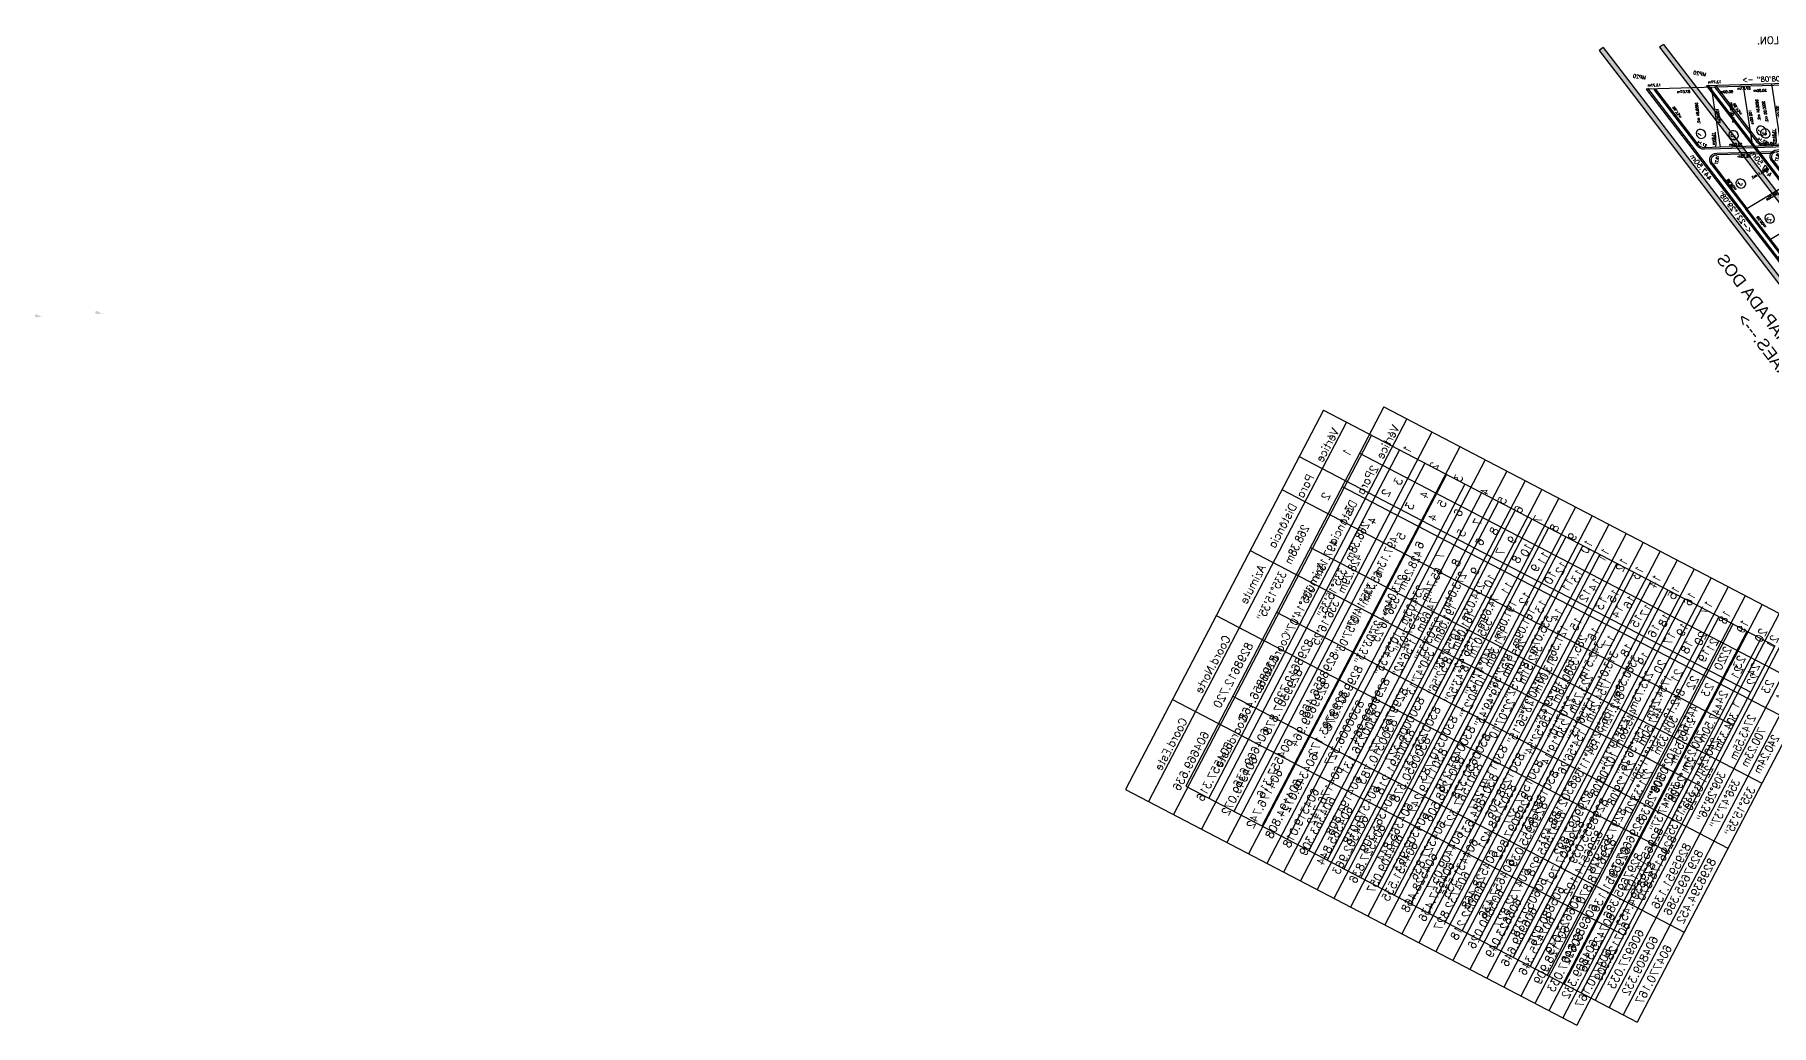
# Model space of a CAD drawing. Extents: x -23785941 to 8798891, y -8418521 to 21897894.
# Drawn here: x 1963811 to 2681547, y 3892347 to 4301576 of the extents above; entities that cross this region are included whole.
import ezdxf
from ezdxf.enums import TextEntityAlignment as Align

# ---------------------------------------------------------------- set-up
doc = ezdxf.new("R2010")
doc.units = 0
doc.header["$MEASUREMENT"] = 0
doc.header["$PDMODE"] = 34
doc.header["$PDSIZE"] = 1
doc.linetypes.add('DASHED', pattern=[0.75, 0.5, -0.25])
doc.layers.get('0').update_dxf_attribs({"linetype": 'CONTINUOUS'})
for name, color, linetype in [('CALCADA', 3, 'CONTINUOUS'), ('FOLHA', 13, 'CONTINUOUS'), ('REG120_280', 4, 'CONTINUOUS'), ('REG60_100', 2, 'CONTINUOUS'), ('TER_POLI', 5, 'CONTINUOUS')]:
    doc.layers.add(name, color=color, linetype=linetype)
doc.styles.add('1_5MM', font='romans.shx', dxfattribs={"height": 6})
doc.styles.add('1MM', font='romans.shx', dxfattribs={"height": 4})
doc.styles.add('2MM', font='romans.shx', dxfattribs={"height": 8})
doc.styles.add('3MM', font='romans.shx', dxfattribs={"height": 12})
doc.styles.add('5MM', font='romans.shx', dxfattribs={"height": 20})

# ---------------------------------------------------------------- blocks, each defined once
blk = doc.blocks.new('A$C3D774E76')
at = {"linetype": 'DASHED'}
h = blk.add_hatch(color=3, dxfattribs=at)
h.paths.add_polyline_path([(-19625.7, 153.6), (-19307.4, 540)])
h.paths.add_polyline_path([(-19625.7, 153.6), (-19621.8, 150.4)])
edge = h.paths.add_edge_path()
edge.add_arc((-19317.7, 535.4), 10, 320.5233, 373.6534)
edge.add_arc((-19305.5, 538.3), 2.5, 320.5233, 553.6534)
edge.add_line((-19303.6, 536.7), (-19621.8, 150.4))
edge.add_line((-19310, 529), (-19621.8, 150.4))
h = blk.add_hatch(color=3, dxfattribs=at)
h.paths.add_polyline_path([(-19625.7, 153.6), (-19307.4, 540)])
h.paths.add_polyline_path([(-19625.7, 153.6), (-19621.8, 150.4)])
edge = h.paths.add_edge_path()
edge.add_arc((-19317.7, 535.4), 10, 320.5233, 373.6534)
edge.add_arc((-19305.5, 538.3), 2.5, 320.5233, 553.6534)
edge.add_line((-19303.6, 536.7), (-19621.8, 150.4))
edge.add_line((-19310, 529), (-19621.8, 150.4))
blk.add_hatch(color=252).paths.add_polyline_path([(-20451.9, -2314.5), (-20444.8, -2310.7), (-20632.5, -1957.5), (-20952.6, -1354.9), (-20960.1, -1357.8), (-20639.6, -1961.3)])
for p, q in [((-20960.1, -1357.8), (-20952.6, -1354.9)), ((-20938.7, -1455.6), (-20887.6, -1551.8)), ((-20985.7, -1528.9), (-20901.5, -1582.8)), ((-20901.5, -1582.8), (-20888, -1561.8)), ((-21108.3, -1905.8), (-20901.5, -1582.8)), ((-21012.7, -1571), (-20928.5, -1624.9)), ((-20887.7, -1583.5), (-20934.1, -1656)), ((-20920.3, -1565.4), (-20901.4, -1575.6)), ((-20901.4, -1575.6), (-20897.1, -1575.6)), ((-20870.4, -1584.2), (-20829.8, -1660.7)), ((-20829.8, -1660.7), (-20909.3, -1702.9)), ((-20780.4, -1753.6), (-20829.8, -1660.7)), ((-20801.6, -1713.6), (-20881.1, -1755.9))]:
    blk.add_line(p, q)
at = {"color": 252}
for p, q in [((-20960.1, -1357.8), (-20639.6, -1961.3)), ((-20952.6, -1354.9), (-20632.5, -1957.5))]:
    blk.add_line(p, q, dxfattribs=at)
at = {"color": 5}
blk.add_line((-20931.3, -1444), (-20756.9, -1772), dxfattribs=at)
for centre in [(-20906.5, -1547.9), (-20930.5, -1592.1), (-20958.5, -1633.1), (-20862.6, -1635.4), (-20832.4, -1698)]:
    blk.add_circle(centre, 7.5)
for centre, start, end in [((-20896.5, -1556.4), 327.3598, 27.9812), ((-20879.2, -1588.9), 27.9812, 147.3598)]:
    blk.add_arc(centre, 10, start, end)
for p in [(-20938.7, -1455.6), (-20931.3, -1444), (-20891.9, -1543.7), (-20893, -1569.5), (-20886.5, -1581.7), (-20870.4, -1584.2)]:
    blk.add_point(p)
at = {"layer": 'CALCADA'}
for p, q in [((-20936.5, -1454.4), (-20885.4, -1550.6)), ((-20933.5, -1445.2), (-20772.8, -1747.3)), ((-21106.2, -1907.1), (-20899.4, -1584.2)), ((-20889.8, -1582.1), (-20936.2, -1654.7)), ((-20899.4, -1584.2), (-20885.9, -1563.2)), ((-20868.2, -1583), (-20827.6, -1659.5)), ((-20778.1, -1752.6), (-20827.6, -1659.5))]:
    blk.add_line(p, q, dxfattribs=at)
for centre, start, end in [((-20896.5, -1556.4), 327.3598, 27.9812), ((-20879.2, -1588.9), 27.9812, 147.3598)]:
    blk.add_arc(centre, 12.5, start, end, dxfattribs=at)
at = {"layer": 'FOLHA', "ltscale": 1.5}
for p, q in [((-20185.5, -1237.6), (-20185.5, -2001.3)), ((-20185.5, -1237.6), (-19450.3, -1237.6)), ((-20095.8, -1237.6), (-20095.8, -2001.3)), ((-20031.4, -1237.6), (-20031.4, -2001.3)), ((-19913.2, -1237.6), (-19913.2, -2001.3)), ((-19787.4, -1237.6), (-19787.4, -2001.3)), ((-19624.7, -1237.6), (-19624.7, -2001.3)), ((-19450.3, -1237.6), (-19450.3, -2001.3)), ((-20185.5, -1276.6), (-19450.3, -1276.6)), ((-20185.5, -1319.2), (-19450.3, -1319.2)), ((-20185.5, -1366.6), (-19450.3, -1366.6)), ((-20185.5, -1409.2), (-19450.3, -1409.2)), ((-20185.5, -1446), (-19450.3, -1446)), ((-20185.5, -1477), (-19450.3, -1477)), ((-20185.5, -1505.3), (-19450.3, -1505.3)), ((-20185.5, -1533.6), (-19450.3, -1533.6)), ((-20185.5, -1562), (-19450.3, -1562)), ((-20185.5, -1590.3), (-19450.3, -1590.3)), ((-20185.5, -1618.7), (-19450.3, -1618.7)), ((-20185.5, -1618.7), (-19450.3, -1618.7)), ((-20185.5, -1647.5), (-19450.3, -1647.5)), ((-20185.5, -1676.3), (-19450.3, -1676.3)), ((-20185.5, -1705.1), (-19450.3, -1705.1)), ((-20185.5, -1733.9), (-19450.3, -1733.9)), ((-20185.5, -1762.7), (-19450.3, -1762.7)), ((-20185.5, -1791.6), (-19450.3, -1791.6)), ((-20185.5, -1820.4), (-19450.3, -1820.4)), ((-20185.5, -1849.2), (-19450.3, -1849.2)), ((-20185.5, -1878), (-19450.3, -1878)), ((-20185.5, -1906.8), (-19450.3, -1906.8)), ((-20185.5, -1930.4), (-19450.3, -1930.4)), ((-20185.5, -1954), (-19450.3, -1954)), ((-20185.5, -1977.7), (-19450.3, -1977.7)), ((-20185.5, -2001.3), (-19450.3, -2001.3))]:
    blk.add_line(p, q, dxfattribs=at)
at = {"layer": 'TER_POLI'}
blk.add_line((-21171.7, -1819.3), (-20931.3, -1444), dxfattribs=at)
at = {"style": '1MM'}
blk.add_text('13.77m', height=4, rotation=57.3597, dxfattribs=at).set_placement((-20943.7, -1452.2), align=Align.MIDDLE)
at = {"color": 1, "style": '2MM'}
for s, rotation, p in [('447.50m', 118.0098, (-20856, -1570.9)), ('445.66m  102°08\'08" ->', 57.3598, (-21060.7, -1625.8)), ('<-221%%d29\'08"', 118.0098, (-20815.4, -1647.1))]:
    blk.add_text(s, height=8, rotation=rotation, dxfattribs=at).set_placement(p, align=Align.MIDDLE)
at = {"color": 1, "insert": (-20950.9, -1434.8), "char_height": 6, "width": 90.584, "attachment_point": 1, "rotation": 69.4954, "style": '1_5MM'}
blk.add_mtext('MP20', dxfattribs=at)
for s, insert, char_height, width, attachment_point, rotation, style in [('\\Fromant.shx;RENATO CASTRILLON.', (-21182.4, -1687.6), 12, 416.339, 1, 57.7353, '3MM'), ('1', (-20907.7, -1543.3), 6, 0.275, 1, 359.5729, '1_5MM'), ('2', (-20931.6, -1588.6), 6, 2.438, 1, 1.7264, '1_5MM'), ('3', (-20960.9, -1629.3), 6, 4.876, 1, 0.9785, '1_5MM'), ('3', (-20865, -1631.6), 6, 4.876, 1, 0.9785, '1_5MM'), ('\\fArial|b0|i0|c0|p34;ESTRADA PARA CHAPADA DOS  GUIMARÃES.--->', (-20629.9, -1822.9), 20, 570.252, 5, 117.9236, '5MM'), ('2', (-20833.5, -1694.5), 6, 2.438, 1, 1.7264, '1_5MM')]:
    blk.add_mtext(s, dxfattribs=dict(insert=insert, char_height=char_height, width=width, attachment_point=attachment_point, rotation=rotation, style=style))
at = {"layer": 'REG120_280', "ltscale": 1.5, "char_height": 12, "attachment_point": 1, "style": '1_5MM'}
for s, insert, width in [('Vértice', (-20166.3, -1261.1), 168.388), ('Para', (-20076.7, -1259.9), 104.775), ('Distância', (-20018.6, -1257.3), 293.743), ('Azimute', (-19899.9, -1258.4), 310.582), ('Coord.Norte', (-19764.8, -1260.7), 336.266), ('Coord.Este', (-19604.9, -1260.7), 299.415)]:
    blk.add_mtext(s, dxfattribs=dict(at, insert=insert, width=width))
at = {"layer": 'REG60_100', "ltscale": 1.5, "style": '1_5MM'}
for s, rotation, p in [('268.38m  335%%d15\'35"', 358.6309, (-19905.7, -1296.5)), ('497.13m  335°14\'07"', 359.2254, (-19906.3, -1344.6)), ('428.29m  336°16\'25"', 358.9349, (-19903.9, -1386.7)), ('65.74m  15°57\'03"', 359.1941, (-19904.2, -1425)), ('273.04m  27°03\'33"', 0.0691, (-19912, -1458.3)), ('234.03m  10°54\'33"', 359.2308, (-19910.7, -1491)), ('74.69m  1%%d56\'42"', 0.1586, (-19911.9, -1517.2)), ('191.08m  340°47\'13"', 358.7871, (-19903.9, -1547.2)), ('161.09m  8%%d52\'56"', 359.4279, (-19917.3, -1576.1)), ('535.07m  8%%d43\'52"', 359.3916, (-19918.8, -1603.8)), ('121.36m  10%%d40\'27"', 358.1246, (-19912.5, -1633.4)), ('285.76m  19%%d49\'43" ', 0.4517, (-19907, -1661.9)), ('342.51m   22%%d07\'10"', 359.706, (-19906, -1688.5)), ('313.01m  13%%d56\'15"', 359.3903, (-19911.8, -1716)), ('3360.38m  156°52\'54"', 359.4039, (-19912.4, -1747)), ('223.73m  230%%d19\'14" ', 359.2395, (-19900.1, -1776.5)), ('1754.24m  154°56\'26" ', 359.3864, (-19904.7, -1804.4)), ('842.12m  154°11\'38" ', 359.9949, (-19897.9, -1830)), ('     445.66m', 358.9047, (-19964.3, -1859.4)), ('102%%d08\'08"', 358.6528, (-19851.3, -1862.7)), ('447.50m', 1.5246, (-19964.8, -1891.2)), ('221%%d29\'08"', 358.981, (-19851, -1892.1)), ('304.33m', 359.7623, (-19962.6, -1917.5)), ('221%%d33\'20"', 359.5626, (-19851.9, -1920.9)), ('2743.55m', 357.4919, (-19967.9, -1943.4)), ('309%%d28\'36"', 357.4919, (-19852.8, -1943.1)), ('700.23m', 359.276, (-19961.5, -1964.8)), ('356%%d47\'37"', 359.276, (-19852.6, -1966.2)), ('240.24m', 0.8461, (-19961.3, -1986.8)), ('335%%d15\'35"', 359.8732, (-19853.2, -1991.4))]:
    blk.add_text(s, height=12, rotation=rotation, dxfattribs=at).set_placement(p, align=Align.MIDDLE)
at = {"layer": 'REG60_100', "style": '1MM'}
for s, rotation, p in [('87.07m', 57.3598, (-20957.2, -1495.7)), ('99.73m', 301.6169, (-20920.4, -1501.2)), ('50.00m', 57.3598, (-20991.1, -1552.9)), ('100.00m', 325.4491, (-20948, -1558.3)), ('27.14', 87.92, (-20892.3, -1556.4)), ('15.84m', 334.6061, (-20909.1, -1567.9)), ('18.27', 345.0187, (-20879.5, -1587.3)), ('50.00m', 57.3598, (-21019.8, -1596.6)), ('100.00m', 325.4491, (-20971.8, -1603.1)), ('50.00m', 57.3598, (-20918.3, -1601.7)), ('88.25m', 57.3598, (-20907, -1621)), ('50.00m', 57.3598, (-20945.3, -1643.8)), ('86.60m', 297.9812, (-20853.7, -1624.1)), ('90.00m', 27.9812, (-20867.6, -1685.3)), ('60.00m', 297.9812, (-20820.6, -1689.3))]:
    blk.add_text(s, height=4, rotation=rotation, dxfattribs=at).set_placement(p, align=Align.MIDDLE)
for s, rotation, p in [('5858.84 m2.', 328.6043, (-20937.3, -1531.8)), ('5000.00 m2.', 326.0327, (-20965.2, -1577.5)), ('5000.00 m2.', 326.0327, (-20993.3, -1620.4)), ('6995.11m2.', 28.4993, (-20891.7, -1656.2))]:
    blk.add_text(s, height=4, rotation=rotation, dxfattribs=at).set_placement(p, align=Align.BOTTOM_CENTER)
at = {"layer": 'REG60_100', "ltscale": 1.5, "char_height": 12, "style": '1_5MM'}
for s, insert, width, attachment_point in [('1', (-20139.7, -1298.4), 43.462, 5), ('2', (-20062.3, -1294.3), 84.103, 1), ('8298612.720', (-19772, -1295.5), 345.479, 1), ('604669.636', (-19602.1, -1298.9), 327.053, 1), ('2', (-20141.7, -1339.3), 84.103, 1), ('3', (-20061.5, -1334.9), 55.074, 1), ('8298856.468', (-19772.7, -1338.1), 290.202, 1), ('604557.316', (-19604.8, -1337.5), 327.053, 1), ('4', (-20062.3, -1373.4), 57.977, 1), ('8299307.878', (-19771.4, -1379.5), 304.021, 1), ('3', (-20142.8, -1380.3), 55.074, 1), ('604349.072', (-19602.9, -1380.8), 327.053, 1), ('4', (-20143, -1424.9), 57.977, 1), ('5', (-20061.4, -1422.3), 124.827, 1), ('8299699.964', (-19774, -1424.1), 322.447, 1), ('604176.742', (-19602.9, -1422.9), 313.234, 1), ('5', (-20143.2, -1454), 124.827, 1), ('6', (-20062.8, -1453), 37.656, 1), ('8299763.172', (-19773.9, -1454.9), 304.021, 1), ('604194.808', (-19602.8, -1455), 285.596, 1), ('6', (-20142.9, -1482.1), 37.656, 1), ('8300006.327', (-19772.6, -1483.4), 313.234, 1), ('7', (-20063.3, -1487.4), 52.171, 1), ('604319.018', (-19602.7, -1484.8), 280.989, 1), ('7', (-20143.1, -1514.4), 52.171, 1), ('8', (-20064.9, -1513.9), 174.178, 1), ('8300236.131', (-19771.3, -1511.3), 299.415, 1), ('604363.309', (-19603.4, -1512), 317.84, 1), ('8', (-20142.9, -1542.4), 174.178, 1), ('9', (-20066.5, -1544.6), 113.215, 1), ('8300310.783', (-19770.7, -1540.4), 308.627, 1), ('604365.844', (-19602.7, -1541.8), 299.415, 1), ('9', (-20143.4, -1572.3), 113.215, 1), ('10', (-20070.3, -1571.5), 145.148, 1), ('8300491.218', (-19769.3, -1570.9), 327.053, 1), ('604302.963', (-19601.5, -1569), 304.021, 1), ('10', (-20146.2, -1598.4), 145.148, 1), ('11', (-20072.4, -1599.4), 124.827, 1), ('8300650.378', (-19770, -1596.8), 317.84, 1), ('604327.836', (-19601.5, -1597.5), 290.202, 1), ('11', (-20147, -1626.6), 124.827, 1), ('12', (-20071, -1630.2), 136.439, 1), ('8301179.247', (-19765.7, -1627.3), 290.202, 1), ('604409.057', (-19600.1, -1628), 248.744, 1), ('12', (-20146.4, -1657.6), 136.439, 1), ('13', (-20071.8, -1657.1), 119.021, 1), ('8301298.506', (-19767.1, -1655.1), 317.84, 1), ('604431.535', (-19599.9, -1653.2), 308.627, 1), ('13', (-20147, -1684.3), 119.021, 1), ('14', (-20071.8, -1684.2), 145.148, 1), (' 8301567.327', (-19780.8, -1684.6), 290.202, 1), ('604528.468', (-19598.5, -1687), 276.383, 1), ('14', (-20147.5, -1713.4), 145.148, 1), ('15', (-20072.9, -1716), 145.148, 1), ('8301884.631', (-19767.4, -1712.4), 294.808, 1), ('604657.436', (-19598.3, -1716.1), 271.776, 1), ('8302188.421', (-19766.1, -1744.3), 304.021, 1), ('604732.827', (-19596.6, -1743), 294.808, 1), ('15', (-20145.2, -1746.1), 145.148, 1), ('16', (-20071.6, -1746), 110.313, 1), ('16', (-20148.7, -1771.9), 110.313, 1), ('17', (-20072.5, -1772.5), 104.507, 1), ('8299097.892', (-19764.2, -1772.8), 299.415, 1), ('606052.218', (-19595.3, -1771.5), 290.202, 1), ('17', (-20149, -1800.2), 104.507, 1), ('18', (-20073.3, -1801.2), 110.313, 1), ('8298955.039', (-19764.2, -1797.7), 299.415, 1), ('605880.026', (-19596, -1800.7), 285.596, 1), ('18', (-20148.9, -1830.8), 110.313, 1), ('19', (-20073.7, -1829.7), 104.507, 1), ('8297365.928', (-19764.7, -1828.4), 244.138, 1), ('606623.049', (-19596.3, -1830.2), 327.053, 1), ('19', (-20148.7, -1861.1), 104.507, 1), ('20', (-20074.6, -1856.9), 113.216, 1), ('8296607.791', (-19765.1, -1859.5), 317.84, 1), ('606989.646', (-19595.4, -1857), 317.84, 1), ('20', (-20149.6, -1891.3), 113.216, 1), ('21', (-20073.7, -1885.3), 98.701, 1), ('8296514.102', (-19763.8, -1891.1), 290.202, 1), ('607425.346', (-19596.1, -1886.6), 304.021, 1), ('21', (-20148.9, -1911.5), 98.701, 1), ('22', (-20075.9, -1911.2), 107.41, 1), ('8296178.870', (-19762.6, -1914.1), 294.808, 1), ('607128.909', (-19594, -1913), 290.202, 1), ('22', (-20146.7, -1934.4), 107.41, 1), ('23', (-20077, -1935.9), 110.313, 1), ('8295951.136', (-19761.8, -1939.1), 290.202, 1), ('606927.033', (-19593.4, -1936.4), 280.989, 1), ('23', (-20144.2, -1959.3), 110.313, 1), ('24', (-20077, -1959.9), 113.216, 1), ('8297695.386', (-19761.4, -1959.8), 257.957, 1), ('604809.332', (-19594.5, -1959.8), 294.808, 1), ('24', (-20144.5, -1983.3), 113.216, 1), ('1', (-20064.5, -1990.6), 43.462, 5), ('8298394.452', (-19758.6, -1982.7), 262.564, 1), ('604770.167', (-19592, -1984.2), 271.776, 1)]:
    blk.add_mtext(s, dxfattribs=dict(at, insert=insert, width=width, attachment_point=attachment_point))

msp = doc.modelspace()

# ---------------------------------------------------------------- block references
at = {"linetype": 'Continuous', "xscale": 240.4782668173248, "yscale": -275.6364145158877, "zscale": 240.4782668173248, "rotation": 242.429606072689}
for p in [(-52668, 1427), (-27732, 2762)]:
    msp.add_blockref('A$C3D774E76', p, dxfattribs=at)

doc.saveas('drawing.dxf')
